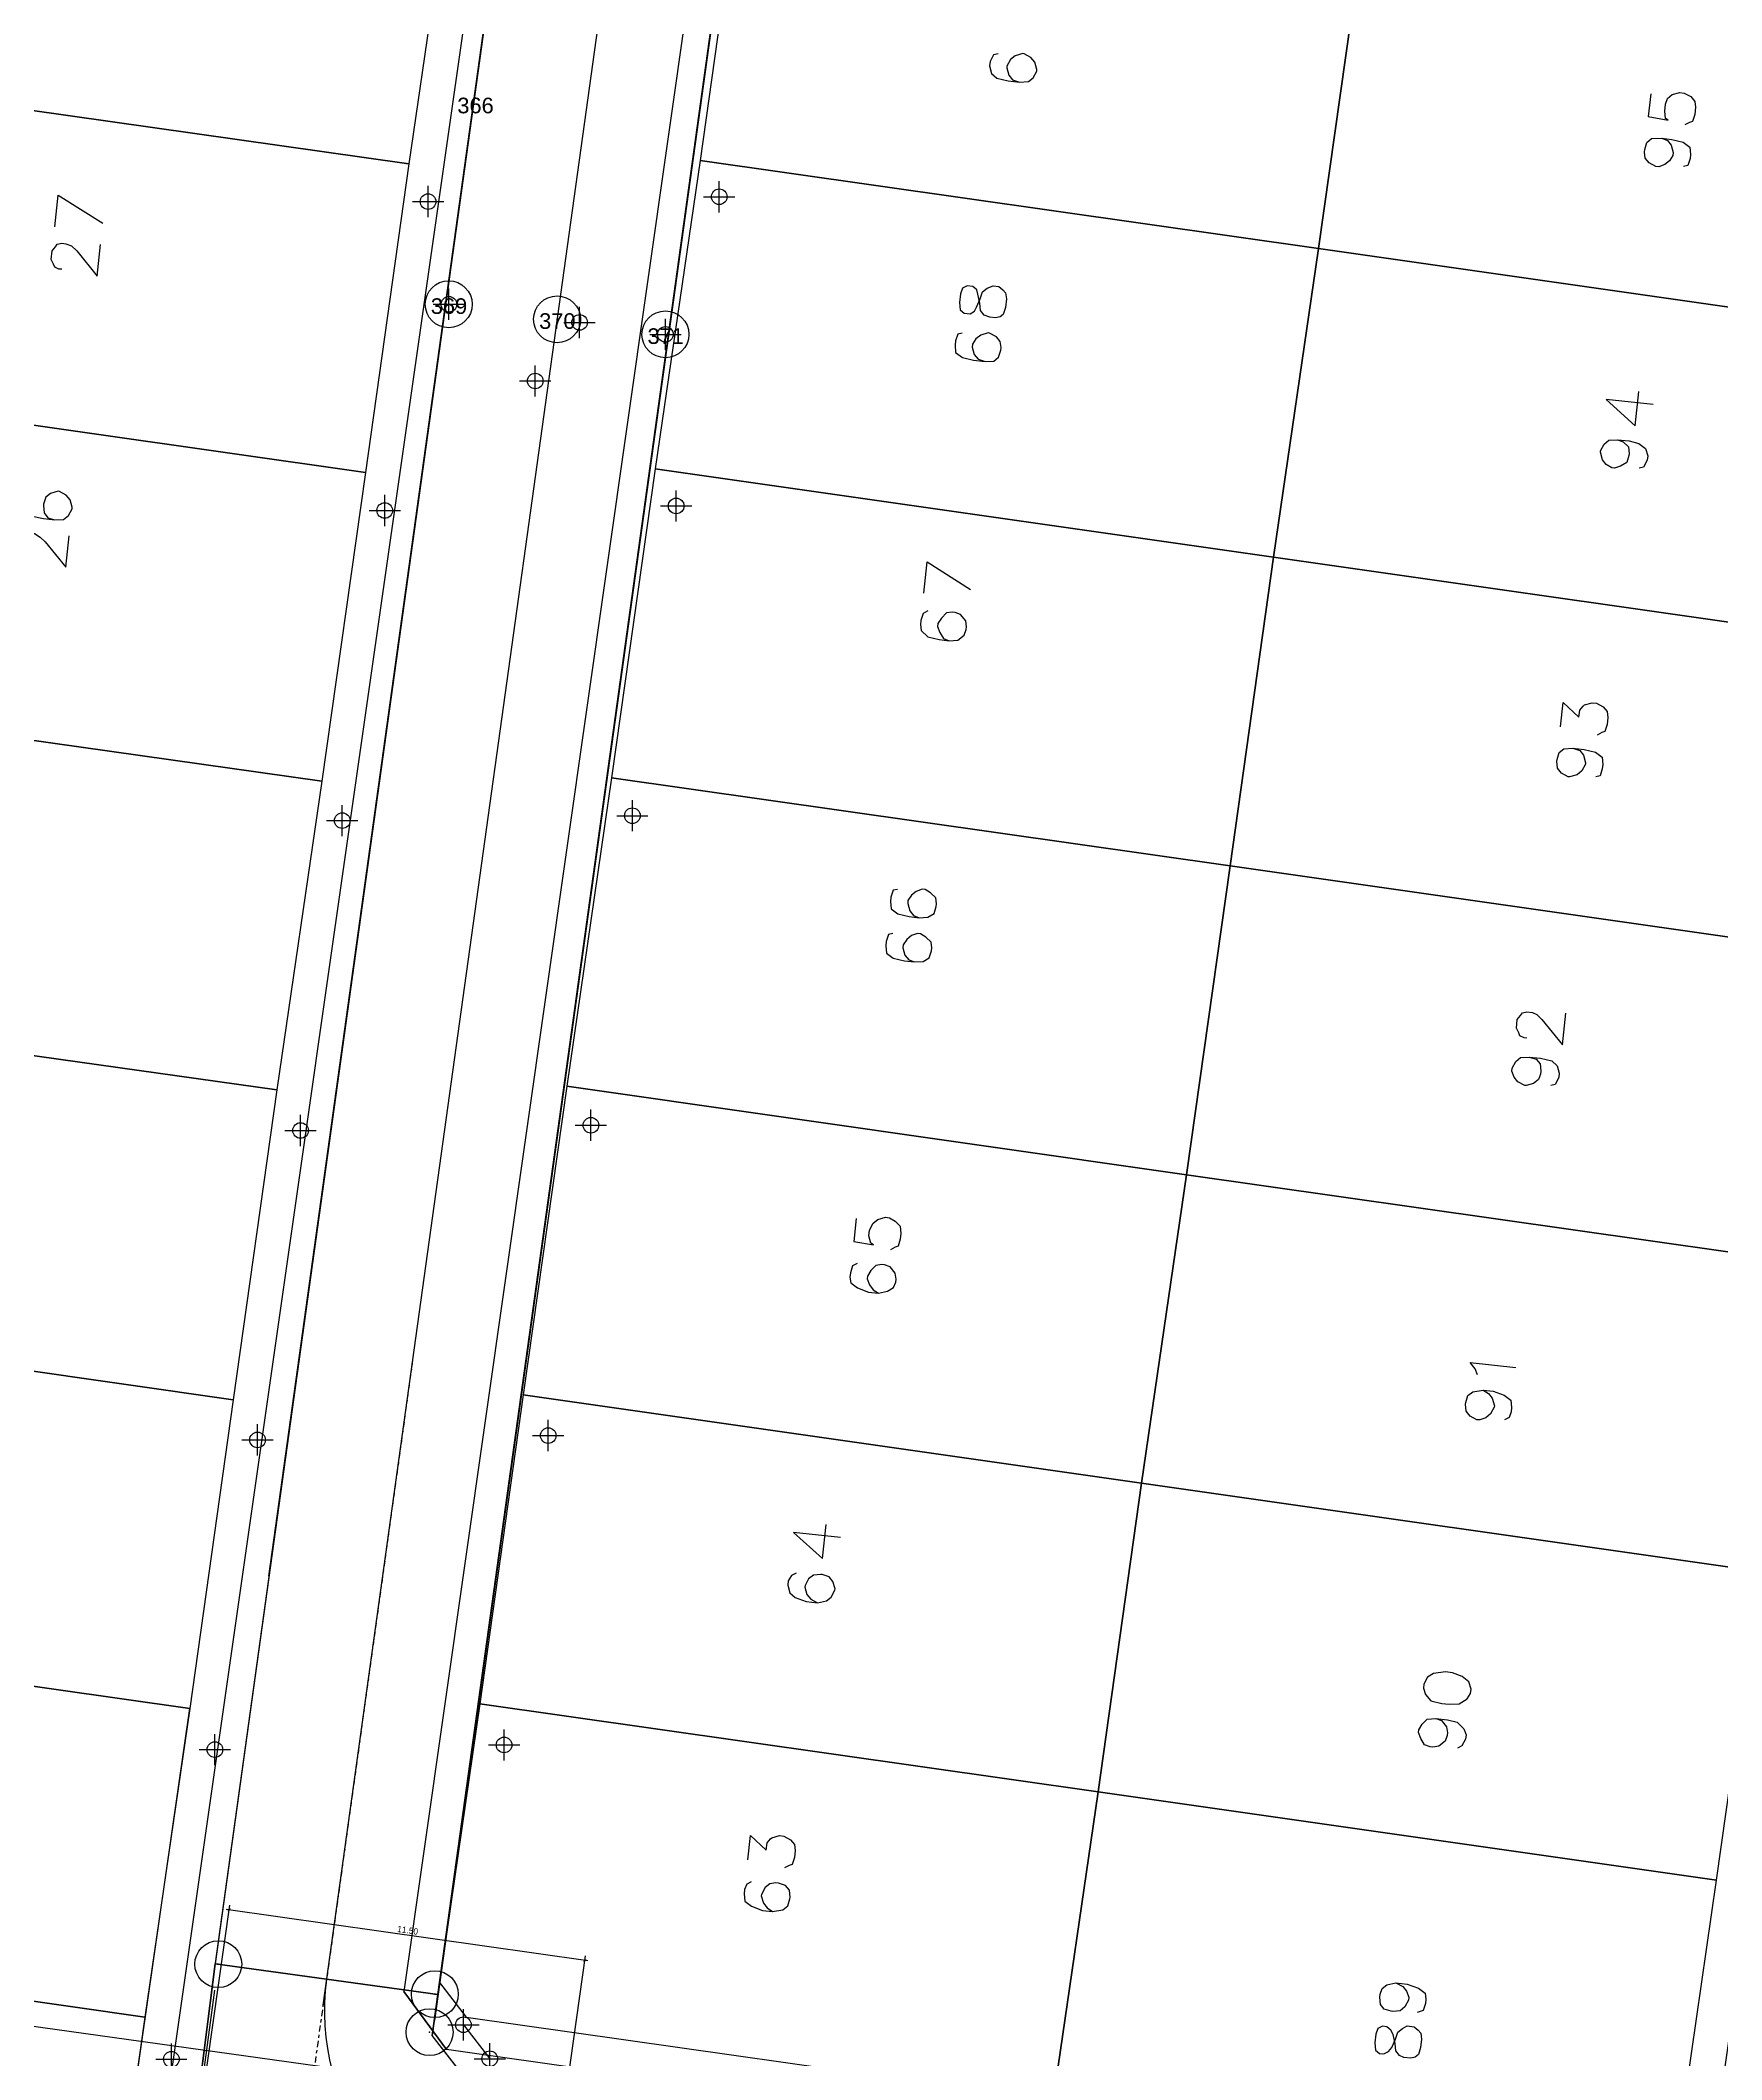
# Model space of a CAD drawing. Header units: metres. Extents: x -977055 to 805873, y -1033982 to 242021.
# Drawn here: x 764.7 to 818.5, y 766.7 to 831.3 of the extents above; entities that cross this region are included whole.
import ezdxf

# ---------------------------------------------------------------- set-up
doc = ezdxf.new("R2010")
doc.units = ezdxf.units.M
doc.header["$PDMODE"] = 32
doc.header["$PDSIZE"] = 1.5
doc.linetypes.add('CENTRO1', pattern=[0.44, 0.2, -0.08, 0.08, -0.08])
for name, color, linetype in [('linea 1', 1, 'Continuous'), ('puntos linea 2', 50, 'Continuous'), ('puntos nov 7', 50, 'Continuous'), ('PUNTOS V', 4, 'Continuous'), ('V-NODE', 1, 'Continuous')]:
    doc.layers.add(name, color=color, linetype=linetype)
doc.layers.add('PDF2_area escolar', color=7, linetype='Continuous', true_color=0x989898)
doc.layers.add('PDF_Geometry', color=7, linetype='Continuous', true_color=0x797979)
doc.styles.add('CITY2', font='stylu.ttf', dxfattribs={"height": 0.2})
doc.styles.get("Standard").update_dxf_attribs({"font": 'arial.ttf'})
doc.dimstyles.new('COTAS2', dxfattribs={"dimtxt": 0.02, "dimasz": 0.1, "dimexe": 0.15, "dimexo": 0.08, "dimgap": 0.05, "dimtad": 1, "dimzin": 0, "dimdsep": 46, "dimtxsty": 'CITY2', "dimblk": 'ARCHTICK', "dimcen": 1, "dimdle": 0.1, "dimclrd": 1, "dimclre": 1, "dimclrt": 2, "dimadec": 0, "dimazin": 0, "dimtfac": 1, "dimtofl": 0, "dimtmove": 0, "dimatfit": 3, "dimldrblk": 'ARCHTICK', "dimfxl": 0.18, "dimtolj": 1, "dimtzin": 0, "dimarcsym": 0})

# ---------------------------------------------------------------- blocks, each defined once
blk = doc.blocks.new('*U274')
at = {"color": 0, "linetype": 'ByBlock', "lineweight": -2, "transparency": 16777216}
for p, q in [((-1, 0), (1, 0)), ((0, -1), (0, 1))]:
    blk.add_line(p, q, dxfattribs=at)
blk.add_circle((0, 0), 0.5, dxfattribs=at)
blk = doc.blocks.new('*U334', base_point=(771.676, 786.482, 1010.911))
at = {"layer": 'V-NODE', "color": 50, "lineweight": -2, "xscale": 0.5, "yscale": 0.5, "zscale": 0.5}
blk.add_blockref('*U274', (771.676, 786.482, 1010.911), dxfattribs=at)
blk = doc.blocks.new('*U337', base_point=(780.978, 786.621, 1011.305))
at = {"layer": 'V-NODE', "color": 50, "lineweight": -2, "xscale": 0.5, "yscale": 0.5, "zscale": 0.5}
blk.add_blockref('*U274', (780.978, 786.621, 1011.305), dxfattribs=at)
blk = doc.blocks.new('*U742', base_point=(786.451, 826.261, 1008.777))
at = {"layer": 'V-NODE', "color": 50, "lineweight": -2, "xscale": 0.5, "yscale": 0.5, "zscale": 0.5}
blk.add_blockref('*U274', (786.451, 826.261, 1008.777), dxfattribs=at)
blk = doc.blocks.new('*U745', base_point=(777.134, 826.105, 1008.622))
at = {"layer": 'V-NODE', "color": 50, "lineweight": -2, "xscale": 0.5, "yscale": 0.5, "zscale": 0.5}
blk.add_blockref('*U274', (777.134, 826.105, 1008.622), dxfattribs=at)
blk = doc.blocks.new('*U748', base_point=(775.746, 816.222, 1009.153))
at = {"layer": 'V-NODE', "color": 50, "lineweight": -2, "xscale": 0.5, "yscale": 0.5, "zscale": 0.5}
blk.add_blockref('*U274', (775.746, 816.222, 1009.153), dxfattribs=at)
blk = doc.blocks.new('*U751', base_point=(785.073, 816.366, 1009.354))
at = {"layer": 'V-NODE', "color": 50, "lineweight": -2, "xscale": 0.5, "yscale": 0.5, "zscale": 0.5}
blk.add_blockref('*U274', (785.073, 816.366, 1009.354), dxfattribs=at)
blk = doc.blocks.new('*U754', base_point=(783.671, 806.456, 1009.909))
at = {"layer": 'V-NODE', "color": 50, "lineweight": -2, "xscale": 0.5, "yscale": 0.5, "zscale": 0.5}
blk.add_blockref('*U274', (783.671, 806.456, 1009.909), dxfattribs=at)
blk = doc.blocks.new('*U757', base_point=(774.388, 806.298, 1009.678))
at = {"layer": 'V-NODE', "color": 50, "lineweight": -2, "xscale": 0.5, "yscale": 0.5, "zscale": 0.5}
blk.add_blockref('*U274', (774.388, 806.298, 1009.678), dxfattribs=at)
blk = doc.blocks.new('*U760', base_point=(782.344, 796.552, 1010.607))
at = {"layer": 'V-NODE', "color": 50, "lineweight": -2, "xscale": 0.5, "yscale": 0.5, "zscale": 0.5}
blk.add_blockref('*U274', (782.344, 796.552, 1010.607), dxfattribs=at)
blk = doc.blocks.new('*U763', base_point=(773.053, 796.383, 1010.268))
at = {"layer": 'V-NODE', "color": 50, "lineweight": -2, "xscale": 0.5, "yscale": 0.5, "zscale": 0.5}
blk.add_blockref('*U274', (773.053, 796.383, 1010.268), dxfattribs=at)
blk = doc.blocks.new('*U766', base_point=(770.311, 776.573, 1011.658))
at = {"layer": 'V-NODE', "color": 50, "lineweight": -2, "xscale": 0.5, "yscale": 0.5, "zscale": 0.5}
blk.add_blockref('*U274', (770.311, 776.573, 1011.658), dxfattribs=at)
blk = doc.blocks.new('*U769', base_point=(779.565, 776.722, 1012.108))
at = {"layer": 'V-NODE', "color": 50, "lineweight": -2, "xscale": 0.5, "yscale": 0.5, "zscale": 0.5}
blk.add_blockref('*U274', (779.565, 776.722, 1012.108), dxfattribs=at)
blk = doc.blocks.new('*U775', base_point=(768.918, 766.667, 1012.468))
at = {"layer": 'V-NODE', "color": 50, "lineweight": -2, "xscale": 0.5, "yscale": 0.5, "zscale": 0.5}
blk.add_blockref('*U274', (768.918, 766.667, 1012.468), dxfattribs=at)
blk = doc.blocks.new('*U1030', base_point=(777.8, 822.82, 1008.18))
at = {"layer": 'V-NODE', "color": 50, "lineweight": -2, "xscale": 0.5, "yscale": 0.5, "zscale": 0.5}
blk.add_blockref('*U274', (777.8, 822.82, 1008.18), dxfattribs=at)
blk = doc.blocks.new('*U1033', base_point=(784.73, 821.857, 1008.18))
at = {"layer": 'V-NODE', "color": 50, "lineweight": -2, "xscale": 0.5, "yscale": 0.5, "zscale": 0.5}
blk.add_blockref('*U274', (784.73, 821.857, 1008.18), dxfattribs=at)
blk = doc.blocks.new('*U1075', base_point=(778.264, 767.771, 1012.915))
at = {"layer": 'V-NODE', "color": 50, "lineweight": -2, "xscale": 0.5, "yscale": 0.5, "zscale": 0.5}
blk.add_blockref('*U274', (778.264, 767.771, 1012.915), dxfattribs=at)
blk = doc.blocks.new('*U2137', base_point=(780.564, 820.365, 1007.295))
at = {"layer": 'V-NODE', "color": 50, "lineweight": -2, "xscale": 0.5, "yscale": 0.5, "zscale": 0.5}
blk.add_blockref('*U274', (780.564, 820.365, 1007.295), dxfattribs=at)
blk = doc.blocks.new('*U2161', base_point=(781.982, 822.24, 1007.212))
at = {"layer": 'V-NODE', "color": 50, "lineweight": -2, "xscale": 0.5, "yscale": 0.5, "zscale": 0.5}
blk.add_blockref('*U274', (781.982, 822.24, 1007.212), dxfattribs=at)
blk = doc.blocks.new('*U2254', base_point=(779.107, 766.683, 1013.081))
at = {"layer": 'V-NODE', "color": 50, "lineweight": -2, "xscale": 0.5, "yscale": 0.5, "zscale": 0.5}
blk.add_blockref('*U274', (779.107, 766.683, 1013.081), dxfattribs=at)
blk = doc.blocks.new('base')
at = {"layer": 'PDF_Geometry', "lineweight": 25, "extrusion": (-0.000787417, 0.063364, 0.99799), "elevation": 0.026}
for points in [[(-314.355, -197.288), (-299.601, -195.681), (-292.744, -194.188), (-282.663, -192.111), (-274.476, -190.361), (-258.037, -185.154), (-248.029, -180.61), (-240.539, -177.71), (-228.643, -174.042), (-222.733, -172.714), (-217.384, -171.04), (-209.935, -169.248), (-202.16, -164.759), (-196.196, -160.284), (-195.073, -159.817), (-178.095, -157.457), (-154.298, -156.614), (-136.667, -154.611), (-124.436, -153.164), (-118.066, -151.474), (-100.79, -146.646), (-80.955, -140.967), (-73.385, -139.328), (-61.694, -135.822), (-40.504, -131.604), (-37.727, -130.872), (-17.661, -129.441), (1.311, -127.461), (21.092, -124.929), (41.006, -122.83), (47.376, -123.458), (63.592, -123.186), (81.402, -124.312), (85.639, -96.072), (88.705, -66.393), (92.811, -40.781), (97.16, -22.386), (100.596, -1.562), (102.483, 8.32), (109.691, 37.361), (117.528, 76.62), (126.217, 115.638), (131.513, 149.592), (134.682, 173.973), (136.916, 195.591), (139.956, 229.678), (141.558, 250.676), (142.614, 271.37), (143.252, 283.21), (147.066, 312.938), (152.58, 355.631), (153.554, 396.042), (150.869, 418.02), (151.777, 438.639), (150.959, 458.028), (151.777, 438.639), (150.869, 418.02), (153.554, 396.042), (152.58, 355.631), (147.066, 312.938), (143.252, 283.21), (142.614, 271.37), (141.558, 250.676), (139.956, 229.678), (136.916, 195.591), (134.682, 173.973), (131.513, 149.592), (126.217, 115.638), (117.528, 76.62), (109.691, 37.361), (102.483, 8.32), (100.596, -1.562), (97.16, -22.386), (92.811, -40.781), (88.705, -66.393), (85.639, -96.072), (81.402, -124.312), (63.592, -123.186), (47.376, -123.458), (41.006, -122.83), (21.092, -124.929), (1.311, -127.461), (-17.661, -129.441), (-37.727, -130.872), (-40.504, -131.604), (-61.694, -135.822), (-73.385, -139.328), (-80.955, -140.967), (-100.79, -146.646), (-118.066, -151.474), (-124.436, -153.164), (-136.667, -154.611), (-154.298, -156.614), (-178.095, -157.457), (-195.073, -159.817), (-196.196, -160.284), (-202.16, -164.759), (-209.935, -169.248), (-217.384, -171.04), (-222.733, -172.714), (-228.643, -174.042), (-240.539, -177.71), (-248.029, -180.61), (-258.037, -185.154), (-274.476, -190.361), (-282.663, -192.111), (-292.744, -194.188), (-299.601, -195.681), (-314.355, -197.288), (-312.178, -178.446), (-309.146, -157.898), (-306.876, -132.899), (-305.823, -118.002), (-298.643, -78.802), (-291.055, -45.077), (-282.252, -15.116), (-275.645, 10.473), (-270.319, 33.898), (-263.825, 63.164), (-258.15, 86.408), (-284.424, 123.888)], [(129.33, 446.993), (130.719, 376.627), (119.722, 267.265), (72.738, -35.348), (74.134, -37.232), (92.979, -40.152)], [(91.093, 128.17), (91.733, 128.093), (92.016, 130.053), (91.376, 130.13), (91.093, 128.17), (89.215, 126.819), (50.746, 132.753), (49.396, 134.631), (67.752, 253.123), (69.636, 254.519), (108.099, 248.54), (109.45, 246.662)], [(89.215, 126.819), (91.093, 128.17), (109.45, 246.662), (108.099, 248.54)], [(89.659, 184.776), (89.802, 184.805), (89.921, 185.023), (89.937, 185.16), (89.873, 185.399), (89.707, 185.559), (89.347, 185.648), (88.981, 185.692), (88.702, 185.68), (88.548, 185.559), (88.429, 185.342), (88.423, 185.296), (88.487, 185.056), (88.608, 184.903), (88.825, 184.784), (88.871, 184.778), (89.111, 184.842), (89.264, 184.963), (89.383, 185.18), (89.389, 185.226), (89.325, 185.465), (89.204, 185.619), (88.981, 185.692)], [(68.792, 186.316), (68.88, 187.048), (68.246, 187.17), (68.332, 187.114), (68.35, 186.88), (68.323, 186.651), (68.255, 186.474), (68.101, 186.353), (67.862, 186.289), (67.725, 186.306), (67.507, 186.425), (67.386, 186.578), (67.363, 186.767), (67.39, 186.995), (67.464, 187.218), (67.56, 187.253), (67.709, 187.328)], [(68.455, 187.748), (68.277, 187.816), (68.157, 187.969), (68.093, 188.209), (68.104, 188.3), (68.217, 188.472), (68.371, 188.593), (68.565, 188.662), (68.656, 188.651), (68.874, 188.532), (68.994, 188.379), (69.018, 188.19), (69.007, 188.099), (68.934, 187.876), (68.78, 187.755), (68.455, 187.748), (68.135, 187.787), (67.775, 187.876), (67.563, 188.041), (67.544, 188.275), (67.561, 188.412), (67.634, 188.635), (67.777, 188.664)], [(119.913, 189.942), (119.791, 188.936), (118.371, 189.849)], [(119.707, 191.311), (119.798, 191.3), (119.93, 191.238), (119.964, 191.141), (120.039, 190.993), (120.006, 190.719), (119.898, 190.592), (119.842, 190.507), (119.699, 190.477), (119.562, 190.494), (119.384, 190.562), (119.218, 190.721), (118.575, 191.54), (118.454, 190.535)], [(90.921, 193.713), (91.064, 193.742), (91.137, 193.965), (91.154, 194.102), (91.136, 194.336), (90.924, 194.501), (90.563, 194.59), (90.198, 194.634), (89.918, 194.622), (89.764, 194.501), (89.691, 194.278), (89.68, 194.187), (89.704, 193.998), (89.824, 193.845), (90.042, 193.726), (90.088, 193.72), (90.327, 193.784), (90.481, 193.905), (90.594, 194.077), (90.605, 194.168), (90.541, 194.408), (90.421, 194.561), (90.198, 194.634)], [(68.834, 196.281), (70.342, 196.099), (69.425, 196.952), (69.292, 195.855)], [(69.988, 197.394), (69.811, 197.462), (69.644, 197.621), (69.626, 197.855), (69.632, 197.901), (69.705, 198.124), (69.904, 198.239), (70.098, 198.308), (70.189, 198.297), (70.361, 198.184), (70.482, 198.03), (70.546, 197.79), (70.54, 197.745), (70.421, 197.527), (70.268, 197.407), (69.988, 197.394), (69.622, 197.438), (69.308, 197.522), (69.096, 197.687), (69.032, 197.926), (69.048, 198.064), (69.167, 198.281), (69.31, 198.31)], [(120.703, 198.425), (120.845, 198.454), (120.964, 198.672), (120.981, 198.809), (120.917, 199.048), (120.751, 199.208), (120.391, 199.297), (120.025, 199.341), (119.745, 199.329), (119.591, 199.208), (119.473, 198.991), (119.467, 198.945), (119.531, 198.705), (119.652, 198.552), (119.869, 198.433), (119.915, 198.427), (120.154, 198.491), (120.308, 198.612), (120.381, 198.835), (120.387, 198.88), (120.369, 199.114), (120.248, 199.268), (120.025, 199.341)], [(120.83, 200.635), (120.921, 200.624), (121.048, 200.517), (121.088, 200.465), (121.163, 200.317), (121.13, 200.043), (121.016, 199.871), (120.965, 199.831), (120.817, 199.756), (120.68, 199.773), (120.508, 199.886), (120.342, 200.045), (119.698, 200.865), (119.577, 199.859)], [(92.249, 202.039), (92.128, 201.033), (90.753, 201.941)], [(8.56, 202.894), (65.659, 264.226), (104.99, 258.143), (106.869, 259.493), (108.306, 268.733), (119.228, 377.084), (117.811, 447.545)], [(92.132, 202.609), (92.28, 202.684), (92.354, 202.907), (92.37, 203.044), (92.347, 203.232), (92.14, 203.443), (91.78, 203.533), (91.46, 203.571), (91.18, 203.558), (90.975, 203.398), (90.908, 203.22), (90.897, 203.129), (90.92, 202.941), (91.081, 202.736), (91.258, 202.668), (91.35, 202.657), (91.538, 202.681), (91.697, 202.847), (91.811, 203.019), (91.822, 203.11), (91.752, 203.304), (91.637, 203.503), (91.46, 203.571)], [(71.928, 206.573), (71.835, 205.796), (71.336, 206.274), (71.308, 206.045), (71.2, 205.919), (71.149, 205.879), (70.91, 205.815), (70.773, 205.832), (70.555, 205.951), (70.434, 206.104), (70.411, 206.293), (70.438, 206.521), (70.512, 206.744), (70.608, 206.779), (70.757, 206.854)], [(71.548, 207.268), (71.325, 207.342), (71.205, 207.495), (71.141, 207.735), (71.146, 207.781), (71.265, 207.998), (71.419, 208.119), (71.659, 208.183), (71.704, 208.177), (71.922, 208.058), (72.042, 207.904), (72.061, 207.67), (72.055, 207.625), (71.982, 207.402), (71.828, 207.281), (71.548, 207.268), (71.183, 207.312), (70.823, 207.402), (70.611, 207.567), (70.592, 207.801), (70.609, 207.938), (70.682, 208.161), (70.825, 208.19)], [(93.206, 211.522), (93.349, 211.551), (93.422, 211.774), (93.439, 211.911), (93.42, 212.145), (93.208, 212.31), (92.848, 212.4), (92.528, 212.438), (92.248, 212.426), (92.049, 212.311), (91.976, 212.088), (91.965, 211.996), (91.989, 211.808), (92.155, 211.649), (92.327, 211.535), (92.418, 211.524), (92.612, 211.594), (92.766, 211.714), (92.879, 211.886), (92.89, 211.977), (92.826, 212.217), (92.706, 212.371), (92.528, 212.438)], [(93.377, 212.939), (93.519, 212.968), (93.593, 213.191), (93.609, 213.328), (93.591, 213.562), (93.379, 213.727), (93.019, 213.817), (92.699, 213.855), (92.419, 213.843), (92.22, 213.728), (92.147, 213.505), (92.136, 213.413), (92.159, 213.225), (92.326, 213.066), (92.497, 212.952), (92.589, 212.941), (92.783, 213.011), (92.936, 213.131), (93.05, 213.303), (93.061, 213.394), (92.997, 213.634), (92.876, 213.788), (92.699, 213.855)], [(73.129, 216.538), (73.22, 216.527), (73.352, 216.464), (73.387, 216.368), (73.462, 216.219), (73.429, 215.945), (73.321, 215.819), (73.264, 215.733), (73.121, 215.704), (72.938, 215.726), (72.807, 215.788), (72.64, 215.947), (71.997, 216.767), (71.876, 215.761)], [(73.063, 217.148), (72.84, 217.222), (72.72, 217.375), (72.702, 217.609), (72.713, 217.701), (72.78, 217.878), (72.934, 217.999), (73.174, 218.063), (73.219, 218.057), (73.437, 217.938), (73.557, 217.784), (73.627, 217.591), (73.616, 217.499), (73.497, 217.282), (73.343, 217.161), (73.063, 217.148), (72.698, 217.192), (72.338, 217.282), (72.171, 217.441), (72.107, 217.681), (72.124, 217.818), (72.243, 218.036), (72.386, 218.065)], [(94.661, 222.058), (94.749, 222.79), (94.115, 222.913), (94.201, 222.856), (94.265, 222.616), (94.242, 222.433), (94.124, 222.216), (93.97, 222.095), (93.73, 222.031), (93.593, 222.048), (93.421, 222.161), (93.255, 222.321), (93.237, 222.555), (93.259, 222.737), (93.332, 222.96), (93.429, 222.995), (93.577, 223.07)], [(94.649, 223.497), (94.797, 223.572), (94.87, 223.795), (94.887, 223.932), (94.863, 224.121), (94.651, 224.285), (94.296, 224.421), (93.976, 224.459), (93.691, 224.401), (93.492, 224.286), (93.424, 224.109), (93.413, 224.017), (93.437, 223.829), (93.598, 223.624), (93.775, 223.556), (93.866, 223.545), (94.055, 223.569), (94.214, 223.735), (94.327, 223.907), (94.338, 223.999), (94.269, 224.192), (94.148, 224.346), (93.976, 224.459)], [(74.845, 227.321), (74.915, 227.127), (75.076, 226.922), (73.613, 227.098)], [(74.672, 227.805), (74.5, 227.919), (74.38, 228.072), (74.316, 228.312), (74.321, 228.358), (74.44, 228.575), (74.594, 228.696), (74.788, 228.765), (74.879, 228.754), (75.097, 228.635), (75.217, 228.482), (75.235, 228.248), (75.23, 228.202), (75.157, 227.979), (75.003, 227.858), (74.672, 227.805), (74.352, 227.844), (73.997, 227.979), (73.785, 228.144), (73.767, 228.378), (73.784, 228.515), (73.851, 228.693), (74, 228.767)], [(95.289, 232.277), (96.798, 232.095), (95.88, 232.948), (95.748, 231.851)], [(96.723, 233.403), (96.871, 233.478), (96.985, 233.649), (97.001, 233.787), (96.938, 234.026), (96.771, 234.185), (96.417, 234.321), (96.051, 234.365), (95.766, 234.306), (95.612, 234.186), (95.493, 233.968), (95.488, 233.923), (95.551, 233.683), (95.672, 233.529), (95.895, 233.456), (95.941, 233.451), (96.175, 233.469), (96.328, 233.589), (96.447, 233.807), (96.453, 233.853), (96.389, 234.092), (96.268, 234.246), (96.051, 234.365)], [(120.819, 267.133), (116.183, 237.504)], [(76.31, 238.32), (76.132, 238.387), (75.972, 238.592), (75.948, 238.781), (75.959, 238.872), (76.027, 239.049), (76.231, 239.21), (76.42, 239.234), (76.511, 239.223), (76.689, 239.155), (76.804, 238.956), (76.873, 238.762), (76.862, 238.671), (76.749, 238.499), (76.589, 238.332), (76.31, 238.32), (75.944, 238.364), (75.63, 238.448), (75.423, 238.658), (75.354, 238.852), (75.37, 238.989), (75.489, 239.207), (75.637, 239.282)], [(98.384, 242.57), (98.291, 241.792), (97.792, 242.27), (97.764, 242.041), (97.656, 241.915), (97.605, 241.875), (97.365, 241.811), (97.228, 241.828), (97.011, 241.947), (96.89, 242.1), (96.866, 242.289), (96.894, 242.517), (96.967, 242.74), (97.064, 242.775), (97.212, 242.85)], [(98.284, 243.277), (98.432, 243.352), (98.5, 243.529), (98.516, 243.666), (98.498, 243.901), (98.286, 244.065), (97.932, 244.201), (97.612, 244.239), (97.281, 244.186), (97.127, 244.066), (97.054, 243.843), (97.048, 243.797), (97.066, 243.563), (97.187, 243.409), (97.41, 243.336), (97.501, 243.325), (97.69, 243.349), (97.843, 243.469), (97.962, 243.687), (97.968, 243.733), (97.904, 243.972), (97.783, 244.126), (97.612, 244.239)], [(77.7, 246.777), (77.482, 246.896), (77.361, 247.05), (77.292, 247.244), (77.303, 247.335), (77.422, 247.553), (77.576, 247.673), (77.81, 247.691), (77.855, 247.686), (78.078, 247.613), (78.199, 247.459), (78.217, 247.225), (78.206, 247.134), (78.139, 246.956), (77.985, 246.836), (77.7, 246.777), (77.334, 246.821), (76.979, 246.957), (76.767, 247.121), (76.744, 247.31), (76.76, 247.447), (76.833, 247.67), (77.027, 247.739)]]:
    blk.add_lwpolyline(points, dxfattribs=at)
for points in [[(135.689, 183.867), (134.682, 173.973), (134.677, 173.927), (106.997, 178.189), (108.557, 188.064)], [(79.483, 191.149), (77.969, 181.269), (97.723, 178.194), (99.238, 188.074)], [(59.729, 194.225), (58.209, 184.299), (77.969, 181.269), (79.483, 191.149)], [(136.747, 193.803), (135.689, 183.867), (108.557, 188.064), (110.072, 197.944)], [(81.044, 201.024), (79.483, 191.149), (99.238, 188.074), (100.799, 197.948)], [(61.29, 204.099), (59.729, 194.225), (79.483, 191.149), (81.044, 201.024)], [(90.989, 192.731), (90.97, 192.965), (90.844, 193.073), (90.661, 193.095), (90.513, 193.02), (90.451, 192.888), (90.327, 192.625), (90.253, 192.402), (90.1, 192.281), (89.906, 192.212), (89.723, 192.234), (89.597, 192.342), (89.517, 192.444), (89.493, 192.633), (89.526, 192.907), (89.599, 193.13), (89.702, 193.21), (89.844, 193.24), (90.027, 193.218), (90.204, 193.15), (90.325, 192.996), (90.343, 192.762), (90.401, 192.477), (90.431, 192.334), (90.557, 192.226), (90.74, 192.204), (90.888, 192.279), (90.955, 192.456)], [(137.673, 203.8), (136.916, 195.591), (136.747, 193.803), (110.072, 197.944), (111.587, 207.824)], [(82.559, 210.904), (81.044, 201.024), (100.799, 197.948), (102.313, 207.828)], [(62.805, 213.979), (61.29, 204.099), (81.044, 201.024), (82.559, 210.904)], [(138.553, 213.803), (137.673, 203.8), (111.587, 207.824), (113.148, 217.698)], [(84.074, 220.784), (82.559, 210.904), (102.313, 207.828), (103.874, 217.702)], [(64.32, 223.859), (62.805, 213.979), (82.559, 210.904), (84.074, 220.784)], [(139.428, 223.76), (138.553, 213.803), (113.148, 217.698), (114.668, 227.624)], [(85.635, 230.658), (84.074, 220.784), (103.874, 217.702), (105.389, 227.582)], [(65.88, 233.734), (64.32, 223.859), (84.074, 220.784), (85.635, 230.658)], [(140.309, 233.762), (139.956, 229.678), (139.428, 223.76), (114.668, 227.624), (116.183, 237.504)], [(87.15, 240.538), (85.635, 230.658), (105.389, 227.582), (106.904, 237.462)], [(67.395, 243.614), (65.88, 233.734), (85.635, 230.658), (87.15, 240.538)], [(141.047, 243.736), (140.309, 233.762), (116.183, 237.504), (117.744, 247.378)], [(76.702, 237.345), (76.633, 237.539), (76.472, 237.744), (76.112, 237.834), (75.883, 237.861), (75.558, 237.854), (75.307, 237.699), (75.194, 237.527), (75.177, 237.39), (75.241, 237.15), (75.453, 236.985), (75.762, 236.855), (75.991, 236.828), (76.368, 236.875), (76.567, 236.99), (76.686, 237.208)], [(88.71, 250.412), (87.15, 240.538), (106.904, 237.462), (108.303, 246.383), (107.465, 247.504)], [(68.789, 252.488), (67.395, 243.614), (87.15, 240.538), (88.71, 250.412), (69.91, 253.327)], [(141.745, 253.761), (141.558, 250.676), (141.047, 243.736), (117.744, 247.378), (119.259, 257.258)], [(78.393, 248.688), (78.375, 248.922), (78.249, 249.03), (78.112, 249.046), (77.964, 248.971), (77.856, 248.845), (77.732, 248.582), (77.658, 248.359), (77.505, 248.238), (77.357, 248.163), (77.128, 248.191), (77.002, 248.299), (76.921, 248.401), (76.898, 248.59), (76.931, 248.864), (77.004, 249.087), (77.107, 249.167), (77.249, 249.196), (77.478, 249.169), (77.609, 249.107), (77.73, 248.953), (77.748, 248.719), (77.806, 248.434), (77.881, 248.286), (78.007, 248.178), (78.145, 248.161), (78.293, 248.236), (78.36, 248.413)]]:
    blk.add_lwpolyline(points, close=True, dxfattribs=at)
blk = doc.blocks.new('_ArchTick')
at = {"color": 0, "linetype": 'ByBlock', "const_width": 0.15}
blk.add_lwpolyline([(-0.5, -0.5), (0.5, 0.5)], dxfattribs=at)
blk = doc.blocks.new('*D5307')
at = {"color": 1, "lineweight": -2, "transparency": 16777216}
blk.add_line((730.125, 772.61), (713.608, 654.122), dxfattribs=at)
at = {"color": 1, "linetype": 'Continuous', "lineweight": -2, "transparency": 16777216}
for p, q in [((786.629, 764.632), (729.962, 772.531)), ((770.14, 646.343), (713.473, 654.242))]:
    blk.add_line(p, q, dxfattribs=at)
at = {"layer": 'Defpoints', "color": 0, "transparency": 16777216}
for p in [(786.708, 764.621, 1013.081), (713.622, 654.221), (770.219, 646.332, 1013.081)]:
    blk.add_point(p, dxfattribs=at)
at = {"color": 1, "lineweight": -2, "transparency": 16777216, "xscale": 0.1, "yscale": 0.1, "zscale": 0.1}
for p, rotation in [((730.111, 772.511), 82.06421737428845), ((713.622, 654.221), 262.0642173742884)]:
    blk.add_blockref('_ArchTick', p, dxfattribs=dict(at, rotation=rotation))
at = {"color": 2, "transparency": 16777216, "insert": (721.713, 713.387), "char_height": 0.2, "attachment_point": 5, "rotation": 82.06422, "style": 'CITY2'}
blk.add_mtext('\\A1;119.43', dxfattribs=at)
blk = doc.blocks.new('*D5310')
at = {"color": 1, "linetype": 'Continuous', "lineweight": -2, "transparency": 16777216}
for p, q in [((772.04, 782.12), (814.242, 1085.909)), ((779.172, 781.129), (821.374, 1084.918))]:
    blk.add_line(p, q, dxfattribs=at)
at = {"color": 1, "lineweight": -2, "transparency": 16777216}
blk.add_line((814.123, 1085.774), (821.452, 1084.756), dxfattribs=at)
at = {"layer": 'Defpoints', "color": 0, "transparency": 16777216}
for p in [(821.353, 1084.769), (772.029, 782.041, 997.581), (779.161, 781.05, 997.581)]:
    blk.add_point(p, dxfattribs=at)
at = {"color": 1, "lineweight": -2, "transparency": 16777216, "xscale": 0.1, "yscale": 0.1, "zscale": 0.1}
for p, rotation in [((814.222, 1085.76), 172.0910911507729), ((821.353, 1084.769), 352.0910911507729)]:
    blk.add_blockref('_ArchTick', p, dxfattribs=dict(at, rotation=rotation))
at = {"color": 2, "transparency": 16777216, "insert": (817.809, 1085.421), "char_height": 0.2, "attachment_point": 5, "rotation": 352.09109, "style": 'CITY2'}
blk.add_mtext('\\A1;7.20', dxfattribs=at)
blk = doc.blocks.new('*D5311')
at = {"color": 1, "linetype": 'Continuous', "lineweight": -2, "transparency": 16777216}
for p, q in [((768.346, 754.413), (770.788, 771.595)), ((779.732, 752.795), (782.173, 769.978))]:
    blk.add_line(p, q, dxfattribs=at)
at = {"color": 1, "lineweight": -2, "transparency": 16777216}
blk.add_line((782.251, 769.815), (770.668, 771.461), dxfattribs=at)
at = {"layer": 'Defpoints', "color": 0, "transparency": 16777216}
for p in [(770.767, 771.447), (768.335, 754.333, 1013.17), (779.72, 752.715, 1013.17)]:
    blk.add_point(p, dxfattribs=at)
at = {"color": 1, "lineweight": -2, "transparency": 16777216, "xscale": 0.1, "yscale": 0.1, "zscale": 0.1}
for p, rotation in [((770.767, 771.447), 171.9128061217196), ((782.152, 769.829), 351.9128061217195)]:
    blk.add_blockref('_ArchTick', p, dxfattribs=dict(at, rotation=rotation))
at = {"color": 2, "transparency": 16777216, "insert": (776.481, 770.791), "char_height": 0.2, "attachment_point": 5, "rotation": 351.91281, "style": 'CITY2'}
blk.add_mtext('\\A1;11.50', dxfattribs=at)

msp = doc.modelspace()

# ---------------------------------------------------------------- linework, layer by layer
for points, elevation in [([(777.44957, 768.73341), (816.44511, 1049.36051), (809.30523, 1050.36899), (770.31806, 769.72412), (777.44957, 768.73341)], 997.581), ([(780.1828, 756.22528), (781.51507, 765.34514), (778.54204, 765.77945), (777.26769, 767.42416), (777.44957, 768.73341), (770.31806, 769.72412), (768.81036, 757.81057), (780.1828, 756.22528)], 1013.17)]:
    msp.add_lwpolyline(points, dxfattribs=dict(elevation=elevation))
msp.add_arc((781.21682, 768.21379, 2029.04583), 7.4, 172.0914264, 262.0642174)
at = {"layer": 'linea 1', "elevation": 997.581}
for points in [[(809.48179, 1051.63995), (770.20279, 768.89443)], [(813.04755, 1051.1446), (773.76855, 768.39907)], [(816.6133, 1050.64924), (777.33431, 767.90372)], [(804.93779, 966.60434), (777.26769, 767.42416)]]:
    msp.add_lwpolyline(points, dxfattribs=at)
at = {"layer": 'linea 1', "linetype": 'CENTRO1', "elevation": 2029.04583}
msp.add_lwpolyline([(776.63923, 789.04299), (772.8695, 761.90584)], dxfattribs=at)
at = {"layer": 'linea 1', "color": 214, "elevation": 1013.17}
for points in [[(760.73505, 557.06641), (757.90066, 637.24341), (767.25536, 746.73626), (768.65902, 756.61469), (770.31806, 769.72412)], [(772.32936, 554.60195), (769.41801, 636.95604), (778.68624, 745.43685), (779.98279, 754.56151), (780.21638, 756.23722), (781.51507, 765.34514), (778.55931, 765.75717), (777.26769, 767.42416), (777.44957, 768.73341), (770.31806, 769.72412), (770.31806, 769.72412)]]:
    msp.add_lwpolyline(points, dxfattribs=at)
at = {"layer": 'linea 1'}
for p in [(777.79515, 822.82042, 997.925), (781.26186, 822.33883, 997.925), (784.72857, 821.85723, 997.925), (777.18208, 767.53465, 1012.915)]:
    msp.add_point(p, dxfattribs=at)
at = {"layer": 'puntos linea 2', "elevation": 1011.73}
msp.add_lwpolyline([(770.30189, 768.881), (768.606, 756.24155)], dxfattribs=at)
at = {"layer": 'PUNTOS V', "elevation": 1012.915}
for points in [[(777.26769, 767.42416), (777.26769, 767.42416), (816.43427, 1049.36051), (809.30523, 1050.36899), (770.31806, 769.72412), (768.33485, 754.33331)], [(778.264, 767.771), (779.107, 766.683)]]:
    msp.add_lwpolyline(points, dxfattribs=at)
at = {"layer": 'PUNTOS V', "color": 1}
for p in [(770.42, 769.71), (777.35, 768.75)]:
    msp.add_point(p, dxfattribs=at)

# ---------------------------------------------------------------- block references
at = {"layer": 'PDF2_area escolar'}
msp.add_blockref('base', (882.736, 1016.336, 999.038), dxfattribs=at)
at = {"layer": 'puntos nov 7'}
for name, p in [('*U745', (777.134, 826.105, 1008.622)), ('*U742', (786.451, 826.261, 1008.777)), ('*U1030', (777.8, 822.82, 1008.18)), ('*U2161', (781.982, 822.24, 1007.212)), ('*U1033', (784.73, 821.857, 1008.18)), ('*U2137', (780.564, 820.365, 1007.295)), ('*U748', (775.746, 816.222, 1009.153)), ('*U751', (785.073, 816.366, 1009.354)), ('*U757', (774.388, 806.298, 1009.678)), ('*U754', (783.671, 806.456, 1009.909)), ('*U763', (773.053, 796.383, 1010.268)), ('*U760', (782.344, 796.552, 1010.607)), ('*U334', (771.676, 786.482, 1010.911)), ('*U337', (780.978, 786.621, 1011.305)), ('*U766', (770.311, 776.573, 1011.658)), ('*U769', (779.565, 776.722, 1012.108)), ('*U1075', (778.264, 767.771, 1012.915)), ('*U775', (768.918, 766.667, 1012.468)), ('*U2254', (779.107, 766.683, 1013.081))]:
    msp.add_blockref(name, p, dxfattribs=at)

# ---------------------------------------------------------------- texts
at = {"layer": 'linea 1', "char_height": 0.5, "attachment_point": 1}
for s, insert in [('366', (778.06924, 829.43021, 997.925)), ('369', (777.22049, 823.01118, 997.925)), ('370', (780.6876, 822.53253, 997.925)), ('371', (784.15431, 822.05093, 997.925))]:
    msp.add_mtext_dynamic_manual_height_columns(s, width=1.32611, gutter_width=12.5, heights=[0], dxfattribs=dict(at, insert=insert))

# ---------------------------------------------------------------- dimensions: what is measured, and where the dimension line sits
at = {"color": 3}
dim = msp.add_aligned_dim(p1=(772.02908, 782.04074, 997.581), p2=(779.16059, 781.05003, 997.581), distance=306.63594, dimstyle='COTAS2', dxfattribs=at)
dim.commit()
dim.dimension.update_dxf_attribs({"geometry": '*D5310', "text_midpoint": (817.80923, 1085.42103)})
for p1, p2, distance, picture, middle in [((786.70835, 764.62121, 1013.081), (770.21905, 646.33189, 1013.081), -57.14475, '*D5307', (721.71322, 713.38746)), ((779.72049, 752.71549, 1013.17), (768.33485, 754.33331, 1013.17), -17.28549, '*D5311', (776.4812, 770.79149))]:
    dim = msp.add_aligned_dim(p1=p1, p2=p2, distance=distance, dimstyle='COTAS2')
    dim.commit()
    dim.dimension.update_dxf_attribs({"geometry": picture, "text_midpoint": middle})

doc.saveas('drawing.dxf')
